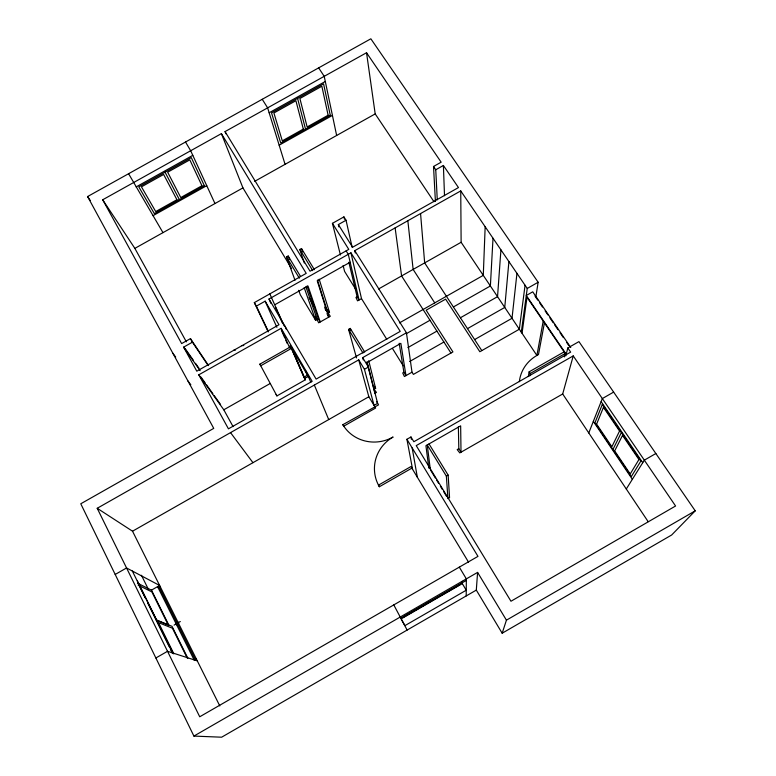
<?xml version="1.0" encoding="UTF-8"?>
<svg xmlns="http://www.w3.org/2000/svg" width="776" height="776" viewBox="0 0 776 776"><rect width="100%" height="100%" fill="white"/><g stroke="black" fill="none" stroke-linecap="round" stroke-linejoin="round"><path stroke-width="1.16" d="M466.211 595.939L466.347 578.886L459.314 567.14M485.165 226.737L483.283 275.364L399.417 322.913M493.012 238.251L490.383 285.975L453.378 306.976M565.762 355.941L567.819 347.968L578.945 341.615L695.228 510.831L671.686 534.974L502.169 633.216L476.309 590.109L477.589 572.397L193.903 736.085L80.772 503.779L213.739 428.381L87.591 196.551L370.85 38.8L538.146 282.251L535.886 296.616M500.927 249.853L497.542 296.665L460.41 317.753M508.91 261.56L504.749 307.441L467.482 328.626M516.952 273.356L512.014 318.296L474.621 339.578M525.071 285.258L519.338 329.228L479.83 351.732L445.618 299.148L426.16 310.187L452.922 351.916L413.395 374.41L412.007 372.189L406.44 332.788L354.768 250.658L460.74 190.915L527.243 288.449L521.307 332.167M522.044 333.263L527.011 297.237L565.248 353.487L564.365 356.931M528.31 376.564L529.116 371.85L564.133 351.848M529.804 375.846L530.212 373.498L529.116 371.85M543.219 321.07L536.895 355.457A38.121 35.512 8.8 0 0 519.367 381.666M544.471 322.632L538.486 354.545L536.895 355.457L461.128 242.277L460.74 190.915M458.373 426.878L458.82 448.683L457.2 449.605L459.79 452.903L562.687 393.985L573.231 355.893L675.576 506L510.967 601.245L416.227 445.618L573.231 355.893M502.169 633.216L506.437 620.169L695.228 510.831M588.771 432.959L602.331 398.573L613.632 392.093M612.962 449.459L621.382 432.533M626.29 489.006L644.332 460.168L655.856 453.524M401.163 617.997L466.337 580.39M405.247 615.843L429.409 601.895M403.171 617.386L460.12 584.522M401.114 618.918L462.312 583.61L462.273 581.331M476.309 590.109L221.635 737.2L193.903 736.085M196.435 659.154L194.339 660.357L157.576 586.637M468.549 562.173L410.921 466.57L378.436 485.155L379.377 486.736L411.862 468.141M175.745 623.07L177.82 621.877M174.086 625.097L180.304 621.528M176.579 624.748L178.655 623.555M448.159 475.125L449.556 497.678L447.917 498.628L446.375 476.154L448.159 475.125L429.021 443.92M155.869 657.98L167.529 651.297L197.288 660.871M115.188 574.453L126.556 567.974L159.623 585.463L151.427 590.148L137.43 583.115M412.58 469.325L406.915 439.284L410.96 436.975L413.85 441.728L570.661 352.129L567.819 347.968M530.212 373.498L565.248 353.487M157.984 587.451L160.031 586.287M158.391 588.276L160.448 587.102M406.915 439.284L477.977 556.373L199.723 716.782L97.213 508.28L358.716 359.87L364.439 369.308L374.042 405.392L377.621 403.355L367.009 361.655M363.265 359.948L362.664 357.629L406.44 332.788M406.226 333.738L429.962 320.265M364.439 369.308L368.396 367.058L362.664 357.629M407.904 347.58L436.907 331.11M527.243 288.449L538.146 282.251M409.602 361.538L443.901 342.032M368.716 360.685L375.613 388.369L374.032 389.271L376.467 392.404L374.886 393.306L367.048 362.557L400.852 343.361L405.974 375.623L403.908 372.276L399.174 343.254M403.908 372.276L402.715 372.955L404.393 376.515L412.007 372.189M97.213 508.28L132.521 531.201L368.833 396.749L358.716 359.87M368.833 396.749L375.632 408.03L343.749 426.189L342.856 424.676L378.533 404.868L376.467 401.435M298.673 290.311L300.293 294.764L315.609 320.275L318.315 318.752L307.092 285.975M326.822 313.94L329.519 312.408L319.169 279.176M348.86 262.298L357.125 296.81L355.961 297.46L357.542 300.855L361.5 298.615L350.936 252.821L269 299.012L270.921 303.387M378.572 288.963L461.128 242.277M259.863 364.157L260.775 365.748L291.737 348.23L305.434 379.755L276.935 395.915L259.863 364.157L290.816 346.649L304.57 378.281L308.324 376.641L305.599 370.782M356.514 357.901L348.57 329.393L350.277 328.423L364.72 352.081M198.792 374.818L228.445 428.837L312.165 381.336L281.077 328.335L198.792 374.818L223.798 409.786L269.97 383.625M305.434 379.755L303.93 377.175L307.461 375.177M208.589 365.603L190.45 338.617L181.642 343.584L102.694 199.771L221.393 133.627L306.21 273.375L254.324 302.621L268.224 331.924M268.108 330.925L256.371 306.132L265.149 301.175L278.982 324.766L196.794 371.18L183.602 347.153L192.419 342.177L207.784 364.992M275.005 304.629L308.004 286.014L320.236 321.943L318.315 318.752M350.151 262.24L317.238 280.805L328.752 317.132L327.782 315.531M340.441 254.984L332.429 223.333L343.913 216.882L346.038 220.239L352.168 247.379M435.414 201.488L433.522 166.481L441.156 162.194L366.534 52.739L225.05 131.59L225.913 133.811M338.908 226.912L338.346 224.574L346.038 220.239M437.266 199.81L435.753 169.769L443.397 165.472L458.461 187.569L352.605 247.234L338.346 224.574M295.025 280.301L286.519 256.943L288.177 256.002L300.399 276.227M304.308 263.006L299.817 249.455L301.476 248.524L314.396 269.689M153.017 215.67L206.746 185.648M279.156 145.19L332.429 115.42M102.694 199.771L134.859 248.369L242.936 187.899L221.393 133.627M254.664 181.341L375.196 113.907L366.534 52.739M136.139 186.929L192.797 155.336M269.146 112.772L325.309 81.47M241.452 345.592L243.809 345.533M156.316 620.16L168.285 625.058L151.853 591.884L138.157 585.143M156.645 620.024L172.02 626.329L187.84 658.213M234.187 349.685L235.293 350.296M187.938 380.958L190.828 384.78M230.53 432.62L252.947 462.68M172.844 353.216L175.706 357.076M200.994 377.058L205.184 382.937M206.581 384.896L212.876 393.713M214.273 395.673L220.559 404.49M185.115 348.521L193.437 360.374M195.513 363.333L198.986 368.27M183.602 347.153L200.15 370.676M87.591 196.551L90.317 200.528M570.748 347.483L532.734 291.825L526.283 295.491L566.208 354.215M535.042 296.131L537.739 300.079M539.766 303.047L542.463 307.005M545.159 310.953L547.866 314.91M549.883 317.869L553.259 322.816M554.607 324.795L557.983 329.732M560.01 332.7L563.386 337.638M566.761 342.585L568.779 345.543M601.138 401.599L642.741 462.709M433.522 166.481L435.753 169.769M593.339 421.387L632.353 479.316M375.196 113.907L433.978 201.711M562.687 393.985L648.154 521.656M318.655 67.871L324.222 76.32L336.639 135.48M481.809 350.606L424.666 262.899L420.563 213.575M434.744 302.882L413.133 269.418L407.846 220.733M450.953 353.041L401.59 275.946L395.13 227.911M262.23 99.289L267.633 107.854L285.064 164.328M332.429 223.333L348.783 249.387L310.051 271.212L225.05 131.59M350.936 252.821L400.222 331.381L316.123 379.095L269 299.012M346.125 250.881L348.279 254.324L359.084 299.982L357.125 296.81M458.82 448.683L461.012 452.204L460.653 425.84L425.917 445.696L428.827 468.103M355.796 289.429L344.592 271.396L343.108 265.537M361.5 298.615L386.778 339.325M392.472 348.482L403.219 365.787M446.375 476.154L427.246 444.939L430.205 468.578M299.817 249.455L312.728 270.63M348.57 329.393L363.003 353.061M428.594 465.978L429.797 467.947M430.35 469.761L435.365 478.006M436.626 480.063L438.508 483.157M440.39 486.251L442.272 489.346M443.523 491.412L446.666 496.562M327.666 309.362L329.519 312.408M374.362 386.303L375.613 388.369M325.513 309.217L330.295 316.259L318.694 322.826L315.318 316.346M477.589 572.397L506.437 620.169M286.519 256.943L299.332 278.177M242.936 187.899L291.601 268.632M309.071 297.606L314.687 306.927M462.312 583.61L466.25 590.216L404.936 625.621L401.658 619.878M185.522 142.008L190.683 150.738L214.971 203.545M269.825 293.881L284.084 325.784M162.979 232.645L128.593 173.717M254.324 302.621L256.371 306.132M276.091 394.431L276.935 395.915M393.791 604.911L407.128 630.063M190.45 338.617L192.419 342.177M134.859 248.369L186.356 341.818M223.798 409.786L233.072 426.616M165.075 172.224L179.382 199.645M132.521 531.201L219.792 705.918M159.419 587.684L176.782 622.478M177.617 624.147L195.387 659.755M187.181 657.951L172.437 628.23L158.479 622.585L173.853 653.79M151.485 590.109L168.945 625.349M141.426 575.258L148.313 589.178M137.352 580.846L173.223 653.693M132.327 571.02L172.728 652.965M137.691 582.679L145.18 597.898M147.857 603.33L169.255 646.796M170.322 648.969L172.456 653.324M265.149 301.175L276.877 327.336M281.077 328.335L289.69 347.949M281.397 330.256L284.782 337.938M285.752 340.13L287.207 343.428M303.93 377.175L290.117 345.465L308.47 376.777L310.788 382.248M275.771 307.694L277.178 310.953M278.109 313.126L282.319 322.894M284.967 326.133L286.373 329.422M314.348 385.051L328.714 419.574M288.177 256.002L289.39 259.349M304.182 287.624L315.609 320.275M305.841 286.683L317.151 319.402M301.476 248.524L302.591 251.919M324.63 307.083L325.726 310.516M317.5 280.107L327.976 313.281M350.277 328.423L350.897 330.712M297.577 98.348L305.531 129.165M343.913 216.882L344.437 219.201M354.768 250.658L355.282 253.025M412.172 447.946L417.333 477.211M410.96 436.975L411.367 439.303M443.397 165.472L444.512 195.727M379.377 486.736A37.597 36.52 -4.7 0 1 393.102 437.014A36.763 35.104 -14.1 0 1 342.856 424.676M602.292 404.48L594.969 422.755L631.276 476.648L640.83 461.119L602.292 404.48M603.447 407.361L596.608 424.132L611.866 446.763L619.558 431.049L603.447 407.361M622.517 435.394L614.67 450.914L630.209 473.971L638.939 459.537L622.517 435.394M176.928 199.713L155.724 211.557L141.445 186.832L163.639 174.454L176.928 199.713M201.944 185.736L180.779 197.56L167.665 172.204L189.819 159.856L201.944 185.736M303.329 129.097L282.299 140.844L273.899 112.976L295.899 100.705L303.329 129.097M328.132 115.246L307.141 126.963L299.895 98.484L321.856 86.243L328.132 115.246M204.35 185.697L154.366 213.623L138.797 186.88L191.303 157.596L204.35 185.697M330.285 115.333L280.728 143.017L271.532 112.869L323.573 83.856L330.285 115.333"/></g></svg>
